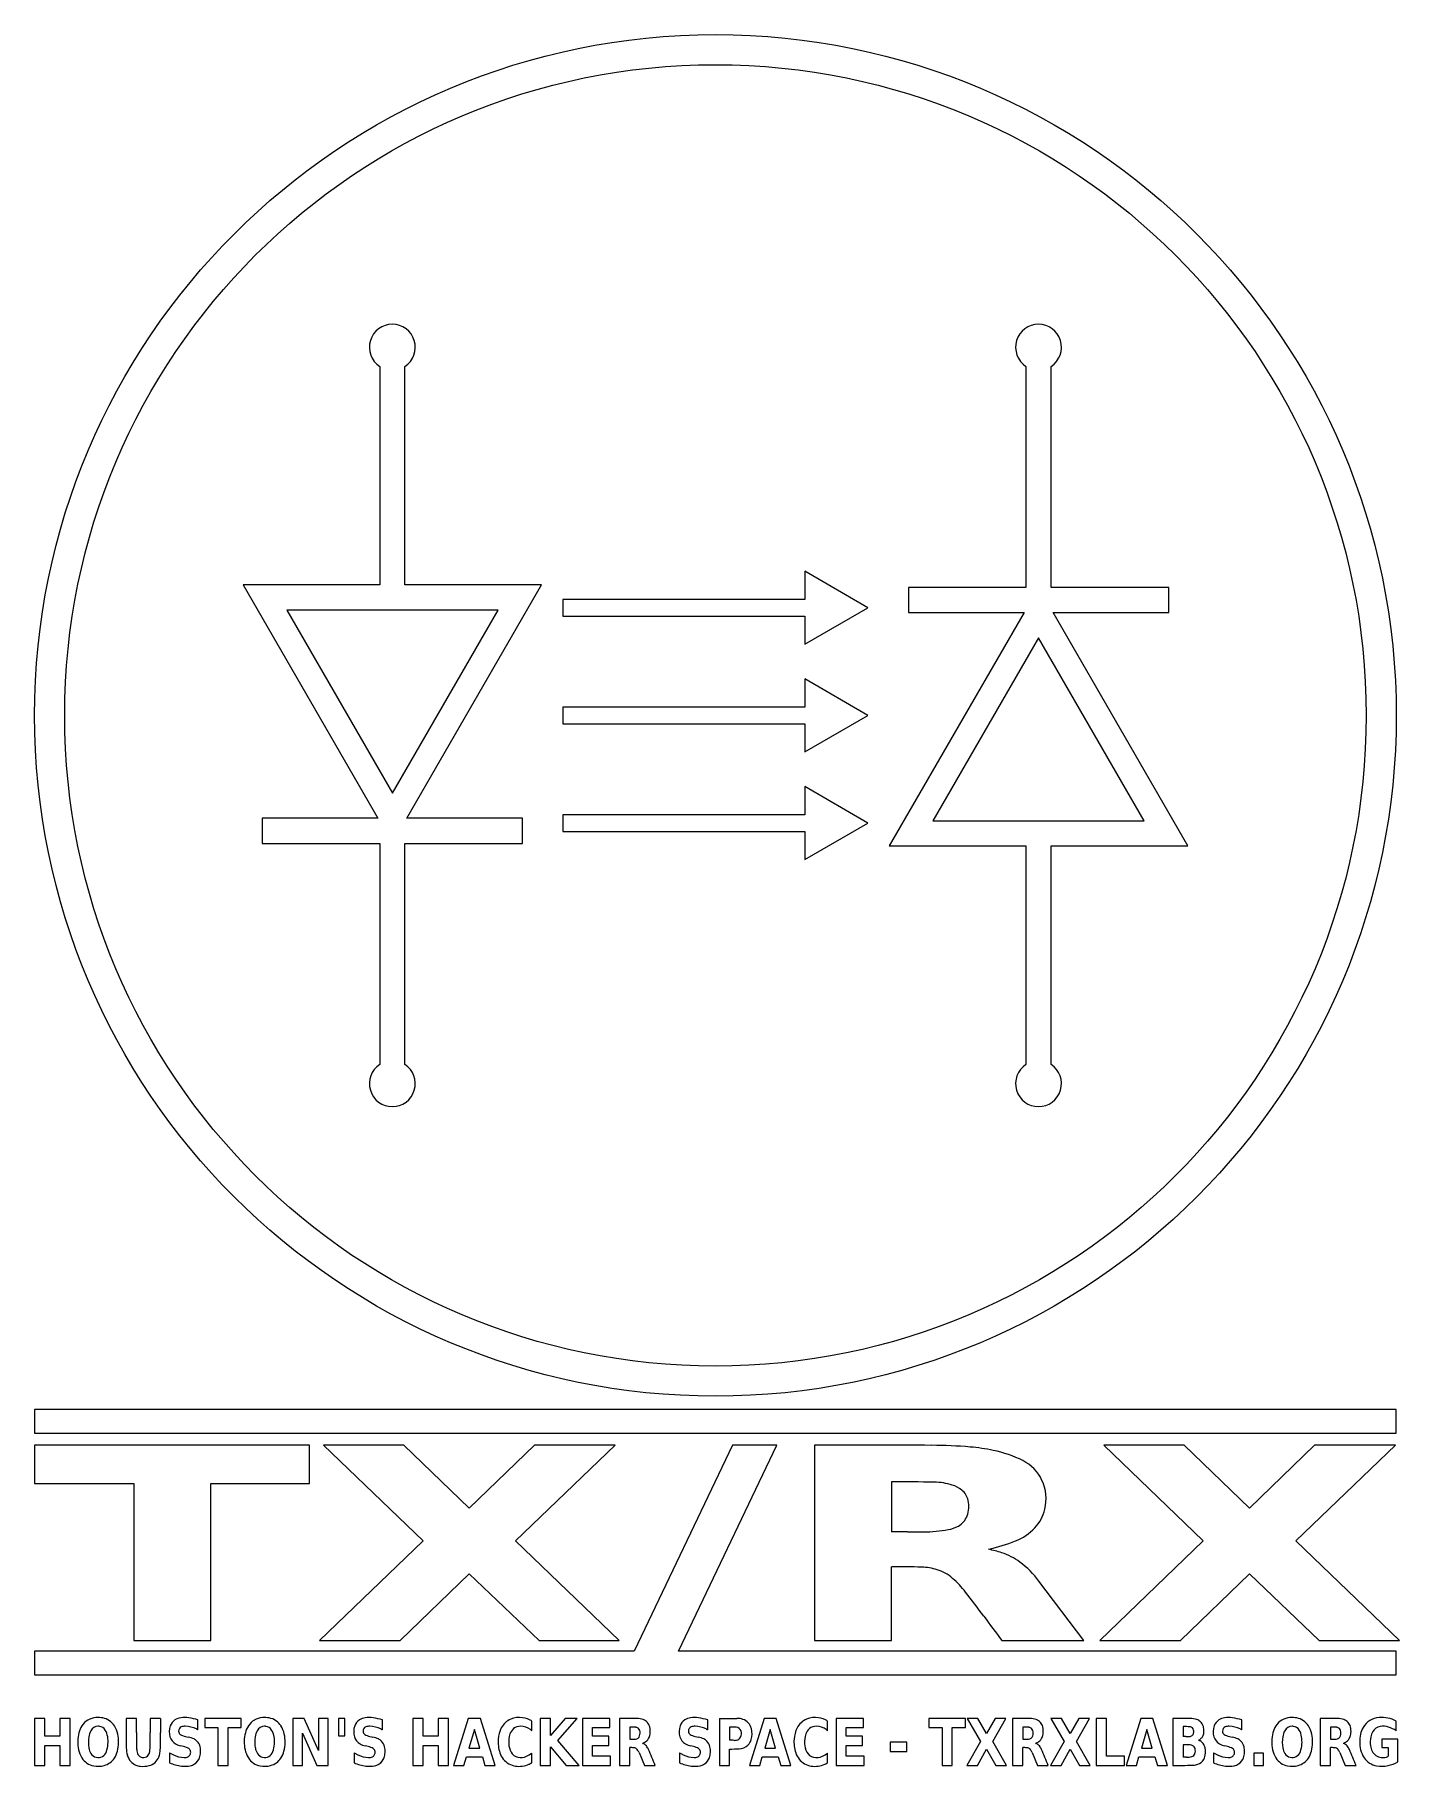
# Model space of a CAD drawing. Header units: millimetres. Extents: x 1.3 to 77.5, y 2 to 98.7.
import ezdxf

# ---------------------------------------------------------------- set-up
doc = ezdxf.new("R2010")
doc.units = ezdxf.units.MM

msp = doc.modelspace()

# ---------------------------------------------------------------- linework, layer by layer
at = {"color": 7, "linetype": 'Continuous', "lineweight": 15}
for p, q in [((20.528, 80.192), (20.528, 67.983)), ((21.932, 67.983), (21.932, 80.192)), ((56.621, 80.192), (56.621, 67.839)), ((58.025, 67.839), (58.025, 80.192)), ((44.268, 68.746), (44.268, 67.176)), ((47.796, 66.709), (44.268, 68.746)), ((12.896, 67.983), (20.42, 54.953)), ((20.528, 67.983), (12.896, 67.983)), ((29.564, 67.983), (21.932, 67.983)), ((22.041, 54.953), (29.564, 67.983)), ((50.051, 67.839), (50.051, 66.435)), ((56.621, 67.839), (50.051, 67.839)), ((64.595, 67.839), (58.025, 67.839)), ((64.595, 66.435), (64.595, 67.839)), ((30.758, 67.176), (30.758, 66.242)), ((44.268, 67.176), (30.758, 67.176)), ((27.132, 66.579), (15.328, 66.579)), ((15.328, 66.579), (21.23, 56.357)), ((21.23, 56.357), (27.132, 66.579)), ((30.758, 66.242), (44.268, 66.242)), ((44.268, 64.672), (47.796, 66.709)), ((44.268, 66.242), (44.268, 64.672)), ((56.513, 66.435), (48.989, 53.404)), ((50.051, 66.435), (56.513, 66.435)), ((58.134, 66.435), (64.595, 66.435)), ((65.657, 53.404), (58.134, 66.435)), ((57.323, 65.031), (51.421, 54.808)), ((63.225, 54.808), (57.323, 65.031)), ((44.268, 62.731), (44.268, 61.161)), ((47.796, 60.694), (44.268, 62.731)), ((44.268, 61.161), (30.758, 61.161)), ((30.758, 61.161), (30.758, 60.227)), ((30.758, 60.227), (44.268, 60.227)), ((44.268, 58.657), (47.796, 60.694)), ((44.268, 60.227), (44.268, 58.657)), ((44.268, 56.716), (44.268, 55.146)), ((47.796, 54.679), (44.268, 56.716)), ((44.268, 55.146), (30.758, 55.146)), ((30.758, 55.146), (30.758, 54.212)), ((13.958, 54.953), (13.958, 53.549)), ((20.42, 54.953), (13.958, 54.953)), ((28.502, 54.953), (22.041, 54.953)), ((28.502, 53.549), (28.502, 54.953)), ((30.758, 54.212), (44.268, 54.212)), ((44.268, 52.642), (47.796, 54.679)), ((44.268, 54.212), (44.268, 52.642)), ((51.421, 54.808), (63.225, 54.808)), ((13.958, 53.549), (20.528, 53.549)), ((20.528, 53.549), (20.528, 41.196)), ((21.932, 53.549), (28.502, 53.549)), ((21.932, 41.196), (21.932, 53.549)), ((48.989, 53.404), (56.621, 53.404)), ((56.621, 53.404), (56.621, 41.196)), ((58.025, 53.404), (65.657, 53.404)), ((58.025, 41.196), (58.025, 53.404)), ((77.303, 21.929), (1.251, 21.929)), ((1.251, 21.929), (1.251, 20.598)), ((77.303, 20.598), (77.303, 21.929)), ((1.251, 20.598), (77.303, 20.598)), ((1.251, 19.925), (1.251, 17.799)), ((16.61, 19.925), (1.251, 19.925)), ((16.61, 17.799), (16.61, 19.925)), ((17.391, 19.925), (22.95, 14.585)), ((21.878, 19.925), (17.391, 19.925)), ((25.528, 16.411), (21.878, 19.925)), ((29.167, 19.925), (25.528, 16.411)), ((28.118, 14.585), (33.677, 19.925)), ((33.677, 19.925), (29.167, 19.925)), ((40.229, 19.925), (34.741, 8.433)), ((37.208, 8.433), (42.707, 19.925)), ((42.707, 19.925), (40.229, 19.925)), ((48.087, 19.931), (44.806, 19.925)), ((44.806, 19.925), (44.806, 9.019)), ((60.968, 19.925), (66.527, 14.585)), ((65.456, 19.925), (60.968, 19.925)), ((69.106, 16.411), (65.456, 19.925)), ((72.745, 19.925), (69.106, 16.411)), ((71.695, 14.585), (77.254, 19.925)), ((77.254, 19.925), (72.745, 19.925)), ((1.251, 17.799), (6.787, 17.799)), ((6.787, 17.799), (6.787, 9.019)), ((11.084, 17.799), (16.61, 17.799)), ((11.084, 9.019), (11.084, 17.799)), ((49.103, 17.887), (49.103, 15.089)), ((22.95, 14.585), (17.168, 9.019)), ((33.9, 9.019), (28.118, 14.585)), ((66.527, 14.585), (60.745, 9.019)), ((77.477, 9.019), (71.695, 14.585)), ((21.666, 9.019), (25.528, 12.745)), ((25.528, 12.745), (29.424, 9.019)), ((49.103, 9.019), (49.103, 13.146)), ((65.244, 9.019), (69.106, 12.745)), ((69.106, 12.745), (73.001, 9.019)), ((59.852, 9.019), (57.347, 12.34)), ((6.787, 9.019), (11.084, 9.019)), ((17.168, 9.019), (21.666, 9.019)), ((29.424, 9.019), (33.9, 9.019)), ((44.806, 9.019), (49.103, 9.019)), ((55.276, 9.019), (59.852, 9.019)), ((60.745, 9.019), (65.244, 9.019)), ((73.001, 9.019), (77.477, 9.019)), ((1.251, 8.433), (1.251, 7.103)), ((34.741, 8.433), (1.251, 8.433)), ((77.303, 8.433), (37.208, 8.433)), ((77.303, 7.103), (77.303, 8.433)), ((1.251, 7.103), (77.303, 7.103)), ((1.251, 4.674), (1.251, 2.049)), ((1.821, 4.674), (1.251, 4.674)), ((1.821, 3.673), (1.821, 4.674)), ((2.663, 4.674), (2.663, 3.673)), ((3.233, 4.674), (2.663, 4.674)), ((3.233, 2.049), (3.233, 4.674)), ((6.37, 4.674), (6.371, 3.023)), ((6.94, 4.674), (6.37, 4.674)), ((8.276, 4.674), (7.706, 4.674)), ((10.373, 4.036), (10.373, 4.591)), ((10.755, 4.674), (10.755, 4.162)), ((12.794, 4.674), (10.755, 4.674)), ((10.755, 4.162), (11.49, 4.162)), ((11.49, 4.162), (11.49, 2.049)), ((12.06, 4.162), (12.794, 4.162)), ((12.06, 2.049), (12.06, 4.162)), ((12.794, 4.162), (12.794, 4.674)), ((15.668, 4.674), (15.668, 2.049)), ((16.305, 4.674), (15.668, 4.674)), ((17.11, 2.873), (16.305, 4.674)), ((17.11, 4.674), (17.11, 2.873)), ((17.651, 4.674), (17.11, 4.674)), ((17.651, 2.049), (17.651, 4.674)), ((18.218, 4.674), (18.218, 3.698)), ((18.569, 4.674), (18.218, 4.674)), ((18.569, 3.698), (18.569, 4.674)), ((20.676, 4.036), (20.676, 4.591)), ((22.378, 4.674), (22.378, 2.049)), ((22.949, 4.674), (22.378, 4.674)), ((22.949, 3.673), (22.949, 4.674)), ((23.79, 4.674), (23.79, 3.673)), ((24.361, 4.674), (23.79, 4.674)), ((24.361, 2.049), (24.361, 4.674)), ((25.474, 4.674), (24.654, 2.049)), ((26.154, 4.674), (25.474, 4.674)), ((25.814, 4.058), (25.511, 3.014)), ((26.117, 3.014), (25.814, 4.058)), ((26.973, 2.049), (26.154, 4.674)), ((29.021, 3.983), (29.021, 4.526)), ((29.493, 4.674), (29.493, 2.049)), ((30.064, 4.674), (29.493, 4.674)), ((30.064, 3.716), (30.064, 4.674)), ((30.886, 4.674), (30.064, 3.716)), ((30.483, 3.431), (31.548, 4.674)), ((31.548, 4.674), (30.886, 4.674)), ((31.845, 4.674), (31.845, 2.049)), ((33.384, 4.674), (31.845, 4.674)), ((32.415, 4.162), (33.384, 4.162)), ((32.415, 3.673), (32.415, 4.162)), ((33.384, 4.162), (33.384, 4.674)), ((33.917, 4.674), (33.917, 2.049)), ((34.488, 4.183), (34.488, 3.51)), ((38.85, 4.036), (38.85, 4.591)), ((39.496, 4.674), (39.496, 2.049)), ((40.066, 4.183), (40.066, 3.45)), ((41.997, 4.674), (41.177, 2.049)), ((42.677, 4.674), (41.997, 4.674)), ((42.337, 4.058), (42.034, 3.014)), ((42.64, 3.014), (42.337, 4.058)), ((43.496, 2.049), (42.677, 4.674)), ((45.544, 3.983), (45.544, 4.526)), ((46.016, 4.674), (46.016, 2.049)), ((47.556, 4.674), (46.016, 4.674)), ((46.587, 4.162), (47.556, 4.162)), ((46.587, 3.673), (46.587, 4.162)), ((47.556, 4.162), (47.556, 4.674)), ((51.197, 4.674), (51.197, 4.162)), ((53.236, 4.674), (51.197, 4.674)), ((51.197, 4.162), (51.932, 4.162)), ((51.932, 4.162), (51.932, 2.049)), ((52.503, 4.162), (53.236, 4.162)), ((52.503, 2.049), (52.503, 4.162)), ((53.236, 4.162), (53.236, 4.674)), ((53.34, 4.674), (54.078, 3.388)), ((53.935, 4.674), (53.34, 4.674)), ((54.42, 3.828), (53.935, 4.674)), ((54.903, 4.674), (54.42, 3.828)), ((54.764, 3.388), (55.501, 4.674)), ((55.501, 4.674), (54.903, 4.674)), ((55.87, 4.674), (55.87, 2.049)), ((56.441, 4.183), (56.441, 3.51)), ((58.016, 4.674), (58.754, 3.388)), ((58.611, 4.674), (58.016, 4.674)), ((59.096, 3.828), (58.611, 4.674)), ((59.579, 4.674), (59.096, 3.828)), ((59.44, 3.388), (60.177, 4.674)), ((60.177, 4.674), (59.579, 4.674)), ((60.546, 4.674), (60.546, 2.049)), ((61.117, 4.674), (60.546, 4.674)), ((61.117, 2.56), (61.117, 4.674)), ((63.036, 4.674), (62.216, 2.049)), ((63.716, 4.674), (63.036, 4.674)), ((63.376, 4.058), (63.073, 3.014)), ((63.679, 3.014), (63.376, 4.058)), ((64.535, 2.049), (63.716, 4.674)), ((64.828, 4.674), (64.828, 2.049)), ((65.399, 4.213), (65.399, 3.658)), ((68.68, 4.036), (68.68, 4.591)), ((73.059, 4.674), (73.059, 2.049)), ((73.629, 4.183), (73.629, 3.51)), ((77.302, 3.983), (77.302, 4.526)), ((2.663, 3.673), (1.821, 3.673)), ((1.821, 3.162), (2.663, 3.162)), ((1.821, 2.049), (1.821, 3.162)), ((2.663, 3.162), (2.663, 2.049)), ((16.209, 3.849), (17.014, 2.049)), ((16.209, 2.049), (16.209, 3.849)), ((18.218, 3.698), (18.569, 3.698)), ((23.79, 3.673), (22.949, 3.673)), ((22.949, 3.162), (23.79, 3.162)), ((22.949, 2.049), (22.949, 3.162)), ((23.79, 3.162), (23.79, 2.049)), ((25.511, 3.014), (26.117, 3.014)), ((30.064, 2.049), (30.064, 3.083)), ((30.064, 3.083), (30.944, 2.049)), ((31.658, 2.049), (30.483, 3.431)), ((33.326, 3.673), (32.415, 3.673)), ((32.415, 3.162), (33.326, 3.162)), ((32.415, 2.56), (32.415, 3.162)), ((33.326, 3.162), (33.326, 3.673)), ((34.488, 2.049), (34.488, 3.042)), ((40.066, 2.049), (40.066, 2.959)), ((42.034, 3.014), (42.64, 3.014)), ((47.498, 3.673), (46.587, 3.673)), ((46.587, 3.162), (47.498, 3.162)), ((46.587, 2.56), (46.587, 3.162)), ((47.498, 3.162), (47.498, 3.673)), ((49.962, 3.341), (49.031, 3.341)), ((49.031, 3.341), (49.031, 2.829)), ((49.962, 2.829), (49.962, 3.341)), ((54.078, 3.388), (53.31, 2.049)), ((53.907, 2.049), (54.42, 2.945)), ((54.42, 2.945), (54.937, 2.049)), ((55.531, 2.049), (54.764, 3.388)), ((56.441, 2.049), (56.441, 3.042)), ((58.754, 3.388), (57.986, 2.049)), ((58.583, 2.049), (59.096, 2.945)), ((59.096, 2.945), (59.613, 2.049)), ((60.207, 2.049), (59.44, 3.388)), ((63.073, 3.014), (63.679, 3.014)), ((65.399, 3.197), (65.399, 2.509)), ((73.629, 2.049), (73.629, 3.042)), ((76.495, 3.506), (76.495, 3.053)), ((77.383, 3.506), (76.495, 3.506)), ((76.495, 3.053), (76.843, 3.053)), ((76.843, 3.053), (76.843, 2.543)), ((77.383, 2.244), (77.383, 3.506)), ((1.251, 2.049), (1.821, 2.049)), ((2.663, 2.049), (3.233, 2.049)), ((8.792, 2.757), (8.792, 2.186)), ((11.49, 2.049), (12.06, 2.049)), ((15.668, 2.049), (16.209, 2.049)), ((17.014, 2.049), (17.651, 2.049)), ((19.095, 2.757), (19.095, 2.186)), ((22.378, 2.049), (22.949, 2.049)), ((23.79, 2.049), (24.361, 2.049)), ((24.654, 2.049), (25.228, 2.049)), ((25.228, 2.049), (25.368, 2.527)), ((25.368, 2.527), (26.26, 2.527)), ((26.26, 2.527), (26.4, 2.049)), ((26.4, 2.049), (26.973, 2.049)), ((29.021, 2.193), (29.021, 2.736)), ((29.493, 2.049), (30.064, 2.049)), ((30.944, 2.049), (31.658, 2.049)), ((31.845, 2.049), (33.416, 2.049)), ((33.416, 2.56), (32.415, 2.56)), ((33.416, 2.049), (33.416, 2.56)), ((33.917, 2.049), (34.488, 2.049)), ((35.013, 2.76), (35.307, 2.049)), ((35.307, 2.049), (35.915, 2.049)), ((37.269, 2.757), (37.269, 2.186)), ((39.496, 2.049), (40.066, 2.049)), ((41.177, 2.049), (41.751, 2.049)), ((41.751, 2.049), (41.891, 2.527)), ((41.891, 2.527), (42.783, 2.527)), ((42.783, 2.527), (42.923, 2.049)), ((42.923, 2.049), (43.496, 2.049)), ((45.544, 2.193), (45.544, 2.736)), ((46.016, 2.049), (47.588, 2.049)), ((47.588, 2.56), (46.587, 2.56)), ((47.588, 2.049), (47.588, 2.56)), ((49.031, 2.829), (49.962, 2.829)), ((51.932, 2.049), (52.503, 2.049)), ((53.31, 2.049), (53.907, 2.049)), ((54.937, 2.049), (55.531, 2.049)), ((55.87, 2.049), (56.441, 2.049)), ((56.966, 2.76), (57.26, 2.049)), ((57.26, 2.049), (57.868, 2.049)), ((57.986, 2.049), (58.583, 2.049)), ((59.613, 2.049), (60.207, 2.049)), ((60.546, 2.049), (62.118, 2.049)), ((62.118, 2.56), (61.117, 2.56)), ((62.118, 2.049), (62.118, 2.56)), ((62.216, 2.049), (62.79, 2.049)), ((62.79, 2.049), (62.93, 2.527)), ((62.93, 2.527), (63.822, 2.527)), ((63.822, 2.527), (63.962, 2.049)), ((63.962, 2.049), (64.535, 2.049)), ((67.1, 2.757), (67.1, 2.186)), ((69.358, 2.729), (69.358, 2.049)), ((69.891, 2.729), (69.358, 2.729)), ((69.358, 2.049), (69.891, 2.049)), ((69.891, 2.049), (69.891, 2.729)), ((73.059, 2.049), (73.629, 2.049)), ((74.154, 2.76), (74.448, 2.049)), ((74.448, 2.049), (75.056, 2.049))]:
    msp.add_line(p, q, dxfattribs=at)
for radius in [38.026, 36.346]:
    msp.add_circle((39.277, 60.694), radius, dxfattribs=at)
for centre, radius, start, end in [((21.23, 81.264), 1.281, 303.21591, 236.78409), ((57.323, 81.264), 1.281, 303.21591, 236.78409), ((21.23, 40.124), 1.281, 123.21591, 56.78409), ((57.323, 40.124), 1.281, 123.21591, 56.78409), ((49.181, -288.247), 308.179, 89.59325, 90.20338), ((51.167, -8.501), 28.427, 85.29118, 89.59325), ((52.62, 9.137), 10.728, 78.28563, 85.29118), ((53.425, 13.019), 6.764, 63.428, 78.28563), ((55.417, 17.001), 2.311, 24.76202, 63.428), ((49.103, -135.57), 153.456, 89.10599, 90), ((51.442, 14.295), 3.574, 72.65376, 89.10599), ((52.031, 16.182), 1.596, 50.89678, 72.65376), ((52.379, 16.61), 1.046, 13.00792, 50.89678), ((55.259, 16.929), 2.485, 346.52973, 24.76202), ((51.961, 16.513), 1.474, 338.9447, 13.00792), ((52.305, 16.381), 1.105, 299.40554, 338.9447), ((55.458, 16.881), 2.28, 316.79642, 346.52973), ((49.103, -95.423), 110.513, 89.53124, 90), ((50.309, 51.923), 36.838, 269.53124, 270.93752), ((50.763, 24.135), 9.047, 270.93752, 279.63273), ((51.982, 16.954), 1.764, 279.63273, 299.40554), ((52.278, 24.082), 10.215, 282.72407, 291.5891), ((54.932, 17.375), 3.003, 291.5891, 316.79642), ((53.207, 7.563), 6.686, 72.06751, 78.60902), ((54.19, 10.6), 3.494, 53.22406, 72.06751), ((49.103, -41.433), 54.579, 88.2173, 90), ((50.699, 9.848), 3.274, 72.9657, 88.2173), ((50.971, 10.736), 2.345, 48.61313, 72.9657), ((53.08, 9.115), 5.349, 37.08053, 53.22406), ((48.734, 8.197), 5.729, 38.06679, 48.61313), ((11.131, -21.252), 53.491, 36.2528, 38.06679), ((183.67, 105.271), 160.466, 216.2528, 216.85747), ((5.771, 3.362), 2.112, 165.95572, 192.07332), ((4.93, 3.572), 1.245, 146.22372, 165.95572), ((4.726, 3.708), 1, 120.1731, 146.22372), ((4.77, 3.633), 1.087, 95.20617, 120.1731), ((5.345, 3.475), 1.086, 152.44538, 171.07294), ((4.801, 3.759), 0.472, 90.00877, 152.44538), ((4.804, 3.258), 1.464, 87.45251, 95.20617), ((4.801, 3.642), 0.589, 86.79113, 90.00877), ((4.805, 3.721), 0.51, 83.33315, 86.79113), ((4.813, 3.786), 0.444, 31.88279, 83.33315), ((4.812, 3.442), 1.279, 79.15876, 87.45251), ((4.864, 3.713), 1.004, 32.31362, 79.15876), ((4.331, 3.487), 1.011, 8.92706, 31.88279), ((4.544, 3.511), 1.382, 12.02115, 32.31362), ((35.239, 3.625), 28.304, 179.46901, 181.06198), ((-77.971, 4.674), 84.911, 359.46901, 0), ((92.617, 4.674), 84.911, 180, 180.53099), ((-20.594, 3.625), 28.304, 358.93802, 0.53099), ((123.665, 4.674), 115.389, 180, 180.39073), ((-30.183, 3.625), 38.463, 359.21853, 0.39073), ((9.759, 3.923), 0.99, 160.46264, 196.53005), ((9.445, 4.034), 0.657, 122.92174, 160.46264), ((9.533, 3.899), 0.818, 98.55433, 122.92174), ((9.56, 3.955), 0.27, 147.06577, 179.70676), ((9.506, 3.955), 0.216, 179.70676, 235.70849), ((9.534, 3.972), 0.239, 112.30656, 147.06577), ((9.625, 3.285), 1.439, 80.74468, 98.55433), ((9.644, 3.705), 0.528, 87.66183, 112.30656), ((9.6, 2.631), 1.602, 64.78987, 87.66183), ((9.1, 0.059), 4.707, 74.30583, 80.74468), ((9.698, 2.839), 1.373, 62.67586, 64.78987), ((12.218, 7.718), 4.118, 242.67586, 243.38053), ((15.069, 3.362), 2.112, 165.95572, 192.07332), ((14.228, 3.572), 1.245, 146.22372, 165.95572), ((14.025, 3.708), 1, 120.1731, 146.22372), ((14.068, 3.633), 1.087, 95.20617, 120.1731), ((14.644, 3.475), 1.086, 152.44538, 171.07294), ((14.099, 3.759), 0.472, 90.00877, 152.44538), ((14.103, 3.258), 1.464, 87.45251, 95.20617), ((14.099, 3.642), 0.589, 86.79113, 90.00877), ((14.104, 3.721), 0.51, 83.33315, 86.79113), ((14.111, 3.786), 0.444, 31.88279, 83.33315), ((14.111, 3.442), 1.279, 79.15876, 87.45251), ((14.163, 3.713), 1.004, 32.31362, 79.15876), ((13.63, 3.487), 1.011, 8.92706, 31.88279), ((13.842, 3.511), 1.382, 12.02115, 32.31362), ((20.062, 3.923), 0.99, 160.46264, 196.53005), ((19.749, 4.034), 0.657, 122.92174, 160.46264), ((19.836, 3.899), 0.818, 98.55433, 122.92174), ((19.863, 3.955), 0.27, 147.06577, 179.70676), ((19.809, 3.955), 0.216, 179.70676, 235.70849), ((19.837, 3.972), 0.239, 112.30656, 147.06577), ((19.928, 3.285), 1.439, 80.74468, 98.55433), ((19.947, 3.705), 0.528, 87.66183, 112.30656), ((19.903, 2.631), 1.602, 64.78987, 87.66183), ((19.403, 0.059), 4.707, 74.30583, 80.74468), ((20.001, 2.839), 1.373, 62.67586, 64.78987), ((22.521, 7.718), 4.118, 242.67586, 243.38053), ((28.783, 3.399), 1.643, 153.2945, 176.07773), ((28.244, 3.671), 1.04, 112.74898, 153.2945), ((28.411, 3.609), 0.641, 129.96612, 162.33451), ((28.311, 3.511), 1.213, 80.81304, 112.74898), ((28.366, 3.662), 0.571, 86.51044, 129.96612), ((28.337, 3.185), 1.05, 54.81387, 86.51044), ((28.261, 3.198), 1.531, 60.23258, 80.81304), ((28.392, 3.264), 0.953, 51.83391, 54.81387), ((30.748, 6.261), 2.859, 231.83391, 232.82723), ((33.917, -187.748), 192.422, 89.71108, 90), ((34.488, -1.609), 5.793, 86.55678, 90), ((34.822, 3.942), 0.231, 45.12701, 86.55678), ((34.882, 3.644), 1.028, 69.42521, 89.71108), ((34.815, 3.935), 0.241, 15.57412, 45.12701), ((34.522, 3.853), 0.546, 342.98103, 15.57412), ((35.039, 4.06), 0.583, 41.85082, 69.42521), ((35.036, 4.058), 0.586, 14.34916, 41.85082), ((34.594, 3.945), 1.043, 354.40556, 14.34916), ((38.235, 3.923), 0.99, 160.46264, 196.53005), ((37.922, 4.034), 0.657, 122.92174, 160.46264), ((38.01, 3.899), 0.818, 98.55433, 122.92174), ((38.037, 3.955), 0.27, 147.06577, 179.70676), ((37.982, 3.955), 0.216, 179.70676, 235.70849), ((38.011, 3.972), 0.239, 112.30656, 147.06577), ((38.102, 3.285), 1.439, 80.74468, 98.55433), ((38.12, 3.705), 0.528, 87.66183, 112.30656), ((38.077, 2.631), 1.602, 64.78987, 87.66183), ((37.576, 0.059), 4.707, 74.30583, 80.74468), ((38.174, 2.839), 1.373, 62.67586, 64.78987), ((40.695, 7.718), 4.118, 242.67586, 243.38053), ((39.496, 749.714), 745.04, 270, 270.075548), ((40.066, -5.207), 9.39, 87.7526, 90), ((40.423, 3.877), 0.299, 18.68994, 87.7526), ((40.479, 3.642), 1.033, 71.00045, 90.07555), ((40.267, 3.825), 0.463, 334.57306, 18.68994), ((40.583, 3.943), 0.714, 42.13012, 71.00045), ((40.554, 3.917), 0.753, 14.03221, 42.13012), ((40.144, 3.814), 1.176, 344.15626, 14.03221), ((45.306, 3.399), 1.643, 153.2945, 176.07773), ((44.767, 3.671), 1.04, 112.74898, 153.2945), ((44.934, 3.609), 0.641, 129.96612, 162.33451), ((44.834, 3.511), 1.213, 80.81304, 112.74898), ((44.889, 3.662), 0.571, 86.51044, 129.96612), ((44.86, 3.185), 1.05, 54.81387, 86.51044), ((44.784, 3.198), 1.531, 60.23258, 80.81304), ((44.915, 3.264), 0.953, 51.83391, 54.81387), ((47.271, 6.261), 2.859, 231.83391, 232.82723), ((55.87, -187.748), 192.422, 89.71108, 90), ((56.441, -1.609), 5.793, 86.55678, 90), ((56.775, 3.942), 0.231, 45.12701, 86.55678), ((56.836, 3.644), 1.028, 69.42521, 89.71108), ((56.768, 3.935), 0.241, 15.57412, 45.12701), ((56.475, 3.853), 0.546, 342.98103, 15.57412), ((56.992, 4.06), 0.583, 41.85082, 69.42521), ((56.99, 4.058), 0.586, 14.34916, 41.85082), ((56.547, 3.945), 1.043, 354.40556, 14.34916), ((64.828, -158.358), 163.032, 89.6588, 90), ((65.399, -5.861), 10.074, 87.86813, 90), ((65.765, 3.992), 0.215, 44.43004, 87.86813), ((65.792, 3.537), 1.134, 71.01572, 89.6588), ((65.74, 3.967), 0.251, 9.07253, 44.43004), ((65.594, 3.943), 0.398, 341.18138, 9.07253), ((65.966, 4.04), 0.602, 48.03769, 71.01572), ((66.004, 4.083), 0.545, 15.07553, 48.03769), ((65.868, 3.972), 0.695, 339.06637, 358.46167), ((65.618, 3.979), 0.944, 358.46167, 15.07553), ((68.066, 3.923), 0.99, 160.46264, 196.53005), ((67.753, 4.034), 0.657, 122.92174, 160.46264), ((67.84, 3.899), 0.818, 98.55433, 122.92174), ((67.868, 3.955), 0.27, 147.06577, 179.70676), ((67.813, 3.955), 0.216, 179.70676, 235.70849), ((67.842, 3.972), 0.239, 112.30656, 147.06577), ((67.933, 3.285), 1.439, 80.74468, 98.55433), ((67.951, 3.705), 0.528, 87.66183, 112.30656), ((67.907, 2.631), 1.602, 64.78987, 87.66183), ((67.407, 0.059), 4.707, 74.30583, 80.74468), ((68.005, 2.839), 1.373, 62.67586, 64.78987), ((70.526, 7.718), 4.118, 242.67586, 243.38053), ((72.46, 3.362), 2.112, 165.95572, 192.07332), ((71.619, 3.572), 1.245, 146.22372, 165.95572), ((71.415, 3.708), 1, 120.1731, 146.22372), ((71.459, 3.633), 1.087, 95.20617, 120.1731), ((72.034, 3.475), 1.086, 152.44538, 171.07294), ((71.49, 3.759), 0.472, 90.00877, 152.44538), ((71.493, 3.258), 1.464, 87.45251, 95.20617), ((71.49, 3.642), 0.589, 86.79113, 90.00877), ((71.494, 3.721), 0.51, 83.33315, 86.79113), ((71.502, 3.786), 0.444, 31.88279, 83.33315), ((71.501, 3.442), 1.279, 79.15876, 87.45251), ((71.553, 3.713), 1.004, 32.31362, 79.15876), ((71.02, 3.487), 1.011, 8.92706, 31.88279), ((71.233, 3.511), 1.382, 12.02115, 32.31362), ((73.059, -187.748), 192.422, 89.71108, 90), ((73.629, -1.609), 5.793, 86.55678, 90), ((73.963, 3.942), 0.231, 45.12701, 86.55678), ((74.024, 3.644), 1.028, 69.42521, 89.71108), ((73.956, 3.935), 0.241, 15.57412, 45.12701), ((73.663, 3.853), 0.546, 342.98103, 15.57412), ((74.18, 4.06), 0.583, 41.85082, 69.42521), ((74.178, 4.058), 0.586, 14.34916, 41.85082), ((73.735, 3.945), 1.043, 354.40556, 14.34916), ((76.602, 3.501), 1.324, 150.22719, 167.73091), ((76.421, 3.605), 1.115, 93.8998, 150.22719), ((76.746, 3.474), 0.88, 148.50157, 168.67847), ((76.52, 3.612), 0.615, 100.67197, 148.50157), ((76.472, 2.86), 1.862, 63.50902, 93.8998), ((76.58, 3.296), 0.937, 71.57087, 100.67197), ((76.259, 2.334), 1.951, 57.69307, 71.57087), ((5.056, 3.209), 1.381, 192.07332, 212.36987), ((6.14, 3.35), 1.89, 171.07294, 190.0677), ((5.111, 3.168), 0.845, 190.0677, 212.23486), ((3.617, 3.375), 1.734, 341.2674, 8.92706), ((3.823, 3.357), 2.119, 345.99148, 12.02115), ((7.872, 3.026), 1.501, 180.09072, 195.9225), ((9.147, 3.141), 2.207, 181.06198, 187.48792), ((5.965, 3.132), 1.742, 346.62208, 358.93802), ((5.755, 3.134), 2.521, 351.068, 359.21853), ((9.447, 3.831), 0.664, 196.53005, 240.93899), ((9.643, 4.184), 1.068, 240.93899, 257.94569), ((9.67, 4.196), 0.507, 235.70849, 252.25348), ((8.852, 0.481), 2.718, 71.28317, 77.94569), ((10.365, 6.369), 2.789, 252.25348, 259.11026), ((9.518, 2.446), 0.643, 58.2835, 71.28317), ((9.614, 2.467), 1.185, 62.92818, 79.11026), ((9.733, 2.794), 0.234, 9.03712, 58.2835), ((9.844, 2.916), 0.68, 45.67044, 62.92818), ((9.876, 2.95), 0.634, 12.08543, 45.67044), ((9.346, 2.836), 1.177, 356.93773, 12.08543), ((14.354, 3.209), 1.381, 192.07332, 212.36987), ((15.438, 3.35), 1.89, 171.07294, 190.0677), ((14.41, 3.168), 0.845, 190.0677, 212.23486), ((12.916, 3.375), 1.734, 341.2674, 8.92706), ((13.122, 3.357), 2.119, 345.99148, 12.02115), ((19.75, 3.831), 0.664, 196.53005, 240.93899), ((19.946, 4.184), 1.068, 240.93899, 257.94569), ((19.973, 4.196), 0.507, 235.70849, 252.25348), ((19.155, 0.481), 2.718, 71.28317, 77.94569), ((20.668, 6.369), 2.789, 252.25348, 259.11026), ((19.821, 2.446), 0.643, 58.2835, 71.28317), ((19.918, 2.467), 1.185, 62.92818, 79.11026), ((20.036, 2.794), 0.234, 9.03712, 58.2835), ((20.147, 2.916), 0.68, 45.67044, 62.92818), ((20.18, 2.95), 0.634, 12.08543, 45.67044), ((19.649, 2.836), 1.177, 356.93773, 12.08543), ((29.17, 3.373), 2.031, 176.07773, 197.7656), ((29.234, 3.346), 1.505, 162.33451, 183.29917), ((28.894, 3.327), 1.165, 183.29917, 207.23279), ((34.488, 13.215), 9.705, 270, 271.90391), ((34.488, 0.247), 2.795, 85.44841, 90), ((34.686, 2.74), 0.294, 39.2231, 85.44841), ((34.802, 3.767), 0.252, 271.90391, 342.98103), ((34.401, 2.508), 0.662, 22.45298, 39.2231), ((34.766, 4.255), 1.074, 294.2642, 305.13853), ((35.022, 2.768), 0.541, 55.6442, 69.92762), ((35.078, 2.85), 0.442, 39.82015, 55.6442), ((35.071, 3.823), 0.545, 305.13853, 337.21806), ((34.779, 2.6), 0.831, 23.25838, 39.82015), ((-35.904, -27.78), 77.766, 22.55448, 23.25838), ((34.837, 3.921), 0.799, 337.21806, 354.40556), ((37.923, 3.831), 0.664, 196.53005, 240.93899), ((38.12, 4.184), 1.068, 240.93899, 257.94569), ((38.146, 4.196), 0.507, 235.70849, 252.25348), ((37.329, 0.481), 2.718, 71.28317, 77.94569), ((38.842, 6.369), 2.789, 252.25348, 259.11026), ((37.995, 2.446), 0.643, 58.2835, 71.28317), ((38.091, 2.467), 1.185, 62.92818, 79.11026), ((38.21, 2.794), 0.234, 9.03712, 58.2835), ((38.321, 2.916), 0.68, 45.67044, 62.92818), ((38.353, 2.95), 0.634, 12.08543, 45.67044), ((37.822, 2.836), 1.177, 356.93773, 12.08543), ((40.066, -5.812), 9.262, 88.41518, 90), ((40.066, 15.092), 12.132, 270, 272.56074), ((40.342, 4.16), 0.714, 268.41518, 279.50706), ((40.409, 3.757), 0.305, 279.50706, 334.57306), ((40.575, 3.705), 0.735, 272.56074, 314.54577), ((40.594, 3.687), 0.709, 314.54577, 344.15626), ((45.693, 3.373), 2.031, 176.07773, 197.7656), ((45.757, 3.346), 1.505, 162.33451, 183.29917), ((45.417, 3.327), 1.165, 183.29917, 207.23279), ((56.441, 13.215), 9.705, 270, 271.90391), ((56.441, 0.247), 2.795, 85.44841, 90), ((56.639, 2.74), 0.294, 39.2231, 85.44841), ((56.755, 3.767), 0.252, 271.90391, 342.98103), ((56.354, 2.508), 0.662, 22.45298, 39.2231), ((56.72, 4.255), 1.074, 294.2642, 305.13853), ((56.975, 2.768), 0.541, 55.6442, 69.92762), ((57.031, 2.85), 0.442, 39.82015, 55.6442), ((57.024, 3.823), 0.545, 305.13853, 337.21806), ((56.732, 2.6), 0.831, 23.25838, 39.82015), ((-13.951, -27.78), 77.766, 22.55448, 23.25838), ((56.79, 3.921), 0.799, 337.21806, 354.40556), ((65.399, -5.451), 9.109, 89.00743, 90), ((65.399, -16.463), 19.66, 88.85681, 90), ((65.609, 6.692), 3.037, 269.00743, 271.98513), ((65.701, 4.034), 0.376, 271.98513, 295.56265), ((65.785, 2.882), 0.311, 59.10436, 88.85681), ((65.774, 3.882), 0.208, 295.56265, 341.18138), ((65.805, 2.916), 0.271, 14.20308, 59.10436), ((65.59, 2.862), 0.493, 341.28865, 14.20308), ((65.957, 4.017), 0.642, 298.61048, 316.98039), ((66.692, 4.42), 1.057, 246.12936, 248.6999), ((66.18, 3.107), 0.352, 60.98829, 68.6999), ((66.109, 2.979), 0.499, 35.34567, 60.98829), ((66.1, 3.883), 0.446, 316.98039, 339.06637), ((65.95, 2.866), 0.694, 13.65106, 35.34567), ((65.688, 2.802), 0.964, 340.32431, 13.65106), ((67.754, 3.831), 0.664, 196.53005, 240.93899), ((67.951, 4.184), 1.068, 240.93899, 257.94569), ((67.977, 4.196), 0.507, 235.70849, 252.25348), ((67.16, 0.481), 2.718, 71.28317, 77.94569), ((68.673, 6.369), 2.789, 252.25348, 259.11026), ((67.826, 2.446), 0.643, 58.2835, 71.28317), ((67.922, 2.467), 1.185, 62.92818, 79.11026), ((68.041, 2.794), 0.234, 9.03712, 58.2835), ((68.152, 2.916), 0.68, 45.67044, 62.92818), ((68.184, 2.95), 0.634, 12.08543, 45.67044), ((67.653, 2.836), 1.177, 356.93773, 12.08543), ((71.745, 3.209), 1.381, 192.07332, 212.36987), ((72.829, 3.35), 1.89, 171.07294, 190.0677), ((71.8, 3.168), 0.845, 190.0677, 212.23486), ((70.306, 3.375), 1.734, 341.2674, 8.92706), ((70.512, 3.357), 2.119, 345.99148, 12.02115), ((73.629, 13.215), 9.705, 270, 271.90391), ((73.629, 0.247), 2.795, 85.44841, 90), ((73.828, 2.74), 0.294, 39.2231, 85.44841), ((73.943, 3.767), 0.252, 271.90391, 342.98103), ((73.543, 2.508), 0.662, 22.45298, 39.2231), ((73.908, 4.255), 1.074, 294.2642, 305.13853), ((74.163, 2.768), 0.541, 55.6442, 69.92762), ((74.22, 2.85), 0.442, 39.82015, 55.6442), ((74.212, 3.823), 0.545, 305.13853, 337.21806), ((73.92, 2.6), 0.831, 23.25838, 39.82015), ((3.238, -27.78), 77.766, 22.55448, 23.25838), ((73.978, 3.921), 0.799, 337.21806, 354.40556), ((77.23, 3.364), 1.967, 167.73091, 192.92824), ((76.609, 3.222), 1.329, 192.92824, 214.1327), ((77.392, 3.344), 1.539, 168.67847, 187.73512), ((76.837, 3.269), 0.979, 187.73512, 205.97882), ((4.738, 3.007), 1.005, 212.36987, 259.13893), ((4.817, 2.982), 0.497, 212.23486, 254.93811), ((4.794, 3.295), 1.299, 259.13893, 285.20576), ((4.807, 2.947), 0.461, 254.93811, 299.37428), ((4.79, 2.977), 0.495, 299.37428, 341.2674), ((4.87, 3.013), 1.006, 285.20576, 326.27414), ((4.672, 3.145), 1.244, 326.27414, 345.99148), ((7.31, 2.865), 0.917, 195.9225, 220.83361), ((7.157, 2.733), 0.714, 220.83361, 249.1201), ((7.288, 3.076), 1.082, 249.1201, 262.60493), ((7.665, 2.946), 0.712, 187.48792, 198.81285), ((7.299, 2.822), 0.326, 198.81285, 249.84168), ((7.317, 3.3), 1.307, 262.60493, 284.7538), ((7.325, 2.893), 0.402, 249.84168, 295.48766), ((7.37, 2.798), 0.297, 295.48766, 346.62208), ((7.45, 2.795), 0.785, 284.7538, 311.83853), ((7.442, 2.804), 0.797, 311.83853, 338.71055), ((7.16, 2.914), 1.099, 338.71055, 351.068), ((12.038, 8.196), 6.334, 239.17058, 240.65119), ((9.818, 4.671), 2.689, 247.5642, 262.14814), ((9.593, 3.847), 1.344, 240.65119, 243.8651), ((9.662, 3.988), 1.501, 243.8651, 267.80108), ((9.64, 3.38), 1.385, 262.14814, 282.51747), ((9.622, 2.946), 0.458, 267.80108, 294.82815), ((9.706, 2.763), 0.257, 294.82815, 333.51454), ((9.665, 2.783), 0.303, 333.51454, 9.03712), ((9.768, 2.805), 0.797, 282.51747, 301.44418), ((9.839, 2.688), 0.659, 301.44418, 341.35817), ((9.41, 2.833), 1.113, 341.35817, 356.93773), ((14.037, 3.007), 1.005, 212.36987, 259.13893), ((14.115, 2.982), 0.497, 212.23486, 254.93811), ((14.092, 3.295), 1.299, 259.13893, 285.20576), ((14.106, 2.947), 0.461, 254.93811, 299.37428), ((14.089, 2.977), 0.495, 299.37428, 341.2674), ((14.169, 3.013), 1.006, 285.20576, 326.27414), ((13.971, 3.145), 1.244, 326.27414, 345.99148), ((22.341, 8.196), 6.334, 239.17058, 240.65119), ((20.121, 4.671), 2.689, 247.5642, 262.14814), ((19.896, 3.847), 1.344, 240.65119, 243.8651), ((19.965, 3.988), 1.501, 243.8651, 267.80108), ((19.943, 3.38), 1.385, 262.14814, 282.51747), ((19.925, 2.946), 0.458, 267.80108, 294.82815), ((20.009, 2.763), 0.257, 294.82815, 333.51454), ((19.968, 2.783), 0.303, 333.51454, 9.03712), ((20.071, 2.805), 0.797, 282.51747, 301.44418), ((20.143, 2.688), 0.659, 301.44418, 341.35817), ((19.713, 2.833), 1.113, 341.35817, 356.93773), ((28.264, 3.083), 1.08, 197.7656, 240.73729), ((28.291, 3.131), 1.135, 240.73729, 260.61729), ((28.356, 3.05), 0.56, 207.23279, 257.92578), ((28.322, 3.316), 1.323, 260.61729, 294.01441), ((28.4, 3.256), 0.77, 257.92578, 295.24082), ((28.028, 4.045), 1.643, 295.24082, 307.17277), ((28.501, 2.915), 0.884, 294.01441, 297.879), ((27.184, 5.404), 3.699, 297.879, 299.76742), ((40.515, 8.196), 6.334, 239.17058, 240.65119), ((38.295, 4.671), 2.689, 247.5642, 262.14814), ((38.069, 3.847), 1.344, 240.65119, 243.8651), ((38.138, 3.988), 1.501, 243.8651, 267.80108), ((38.117, 3.38), 1.385, 262.14814, 282.51747), ((38.098, 2.946), 0.458, 267.80108, 294.82815), ((38.183, 2.763), 0.257, 294.82815, 333.51454), ((38.142, 2.783), 0.303, 333.51454, 9.03712), ((38.244, 2.805), 0.797, 282.51747, 301.44418), ((38.316, 2.688), 0.659, 301.44418, 341.35817), ((37.886, 2.833), 1.113, 341.35817, 356.93773), ((44.787, 3.083), 1.08, 197.7656, 240.73729), ((44.814, 3.131), 1.135, 240.73729, 260.61729), ((44.879, 3.05), 0.56, 207.23279, 257.92578), ((44.845, 3.316), 1.323, 260.61729, 294.01441), ((44.923, 3.256), 0.77, 257.92578, 295.24082), ((44.551, 4.045), 1.643, 295.24082, 307.17277), ((45.024, 2.915), 0.884, 294.01441, 297.879), ((43.707, 5.404), 3.699, 297.879, 299.76742), ((64.828, 110.762), 108.714, 270, 270.56934), ((65.399, -7.53), 10.04, 89.04449, 90), ((65.622, 5.854), 3.347, 269.04449, 271.91102), ((65.715, 3.056), 0.547, 271.91102, 288.89636), ((65.807, 2.788), 0.264, 288.89636, 341.28865), ((65.9, 2.952), 0.899, 270.56934, 297.22194), ((66.042, 2.676), 0.587, 297.22194, 340.32431), ((70.345, 8.196), 6.334, 239.17058, 240.65119), ((68.126, 4.671), 2.689, 247.5642, 262.14814), ((67.9, 3.847), 1.344, 240.65119, 243.8651), ((67.969, 3.988), 1.501, 243.8651, 267.80108), ((67.948, 3.38), 1.385, 262.14814, 282.51747), ((67.929, 2.946), 0.458, 267.80108, 294.82815), ((68.014, 2.763), 0.257, 294.82815, 333.51454), ((67.973, 2.783), 0.303, 333.51454, 9.03712), ((68.075, 2.805), 0.797, 282.51747, 301.44418), ((68.147, 2.688), 0.659, 301.44418, 341.35817), ((67.717, 2.833), 1.113, 341.35817, 356.93773), ((71.427, 3.007), 1.005, 212.36987, 259.13893), ((71.506, 2.982), 0.497, 212.23486, 254.93811), ((71.483, 3.295), 1.299, 259.13893, 285.20576), ((71.496, 2.947), 0.461, 254.93811, 299.37428), ((71.479, 2.977), 0.495, 299.37428, 341.2674), ((71.559, 3.013), 1.006, 285.20576, 326.27414), ((71.362, 3.145), 1.244, 326.27414, 345.99148), ((76.402, 3.082), 1.079, 214.1327, 259.45789), ((76.52, 3.115), 0.626, 205.97882, 265.04983), ((76.485, 3.526), 1.532, 259.45789, 283.91192), ((76.54, 3.344), 0.856, 265.04983, 290.68021), ((76.302, 4.261), 2.289, 283.91192, 298.18055)]:
    msp.add_arc(centre, radius, start, end, dxfattribs=at)

doc.saveas('drawing.dxf')
